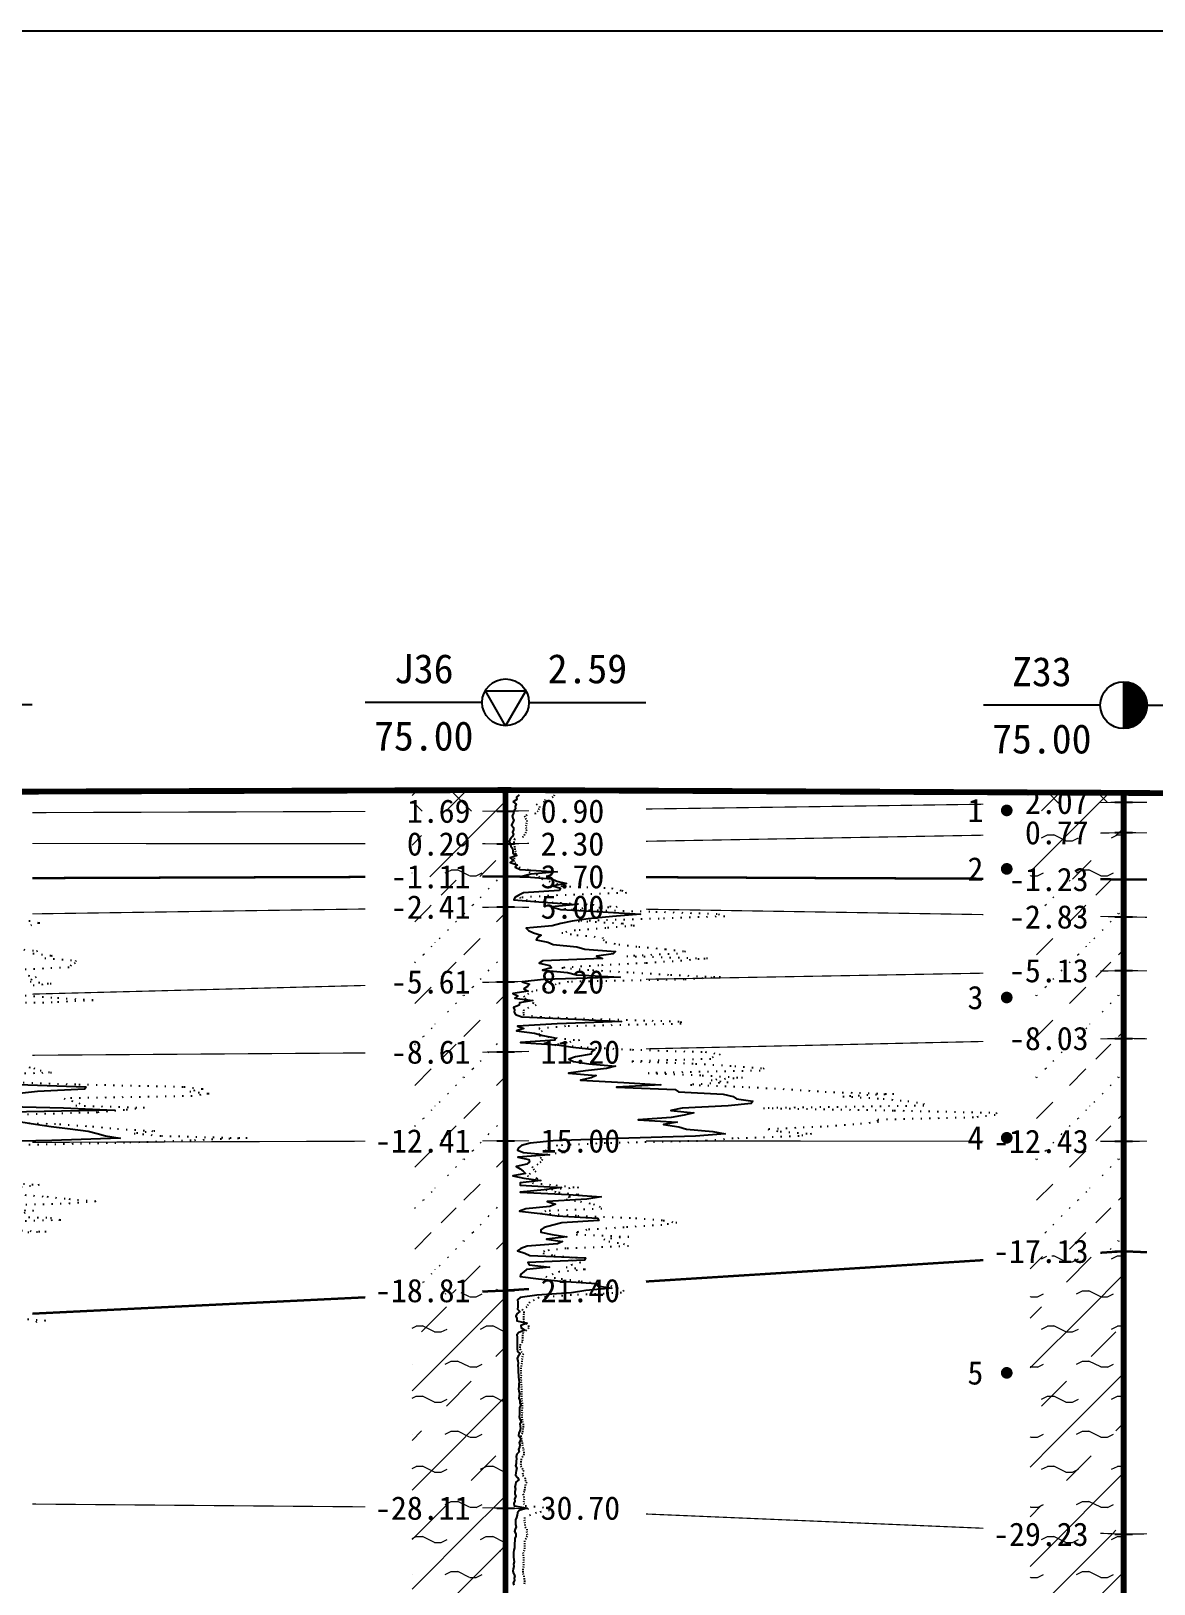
# Model space of a CAD drawing. Extents: x -37 to 3540, y -1485 to 297.
# Drawn here: x 1399.8 to 1495.8, y -147.8 to -15 of the extents above; entities that cross this region are included whole.
import ezdxf
from ezdxf.enums import TextEntityAlignment as Align

# ---------------------------------------------------------------- set-up
doc = ezdxf.new("R2010")
doc.units = 0
doc.linetypes.add('DOT', pattern=[6.35, 0, -6.35])
doc.layers.get('0').update_dxf_attribs({"linetype": 'CONTINUOUS'})
for name, color, linetype in [('CURVE', 200, 'CONTINUOUS'), ('FRAME', 7, 'CONTINUOUS'), ('HOLE', 41, 'CONTINUOUS'), ('SAMPLE', 1, 'CONTINUOUS'), ('STRATUM', 241, 'CONTINUOUS')]:
    doc.layers.add(name, color=color, linetype=linetype)
doc.layers.add('HATCH', color=7, linetype='CONTINUOUS', lineweight=13)
doc.styles.add('ST', font='')
doc.styles.get('ST').set_extended_font_data('SimSun')
pattern_1 = [(45, (1478.7585, -297), (-2.12132, 2.12132), [10, 0]), (135, (1478.7585, -297), (-2.12132, -2.12132), [10, 0])]
pattern_2 = [(45, (1478.7585, -297), (-4.24264, 4.24264), [10, 0]), (45, (1479.8195, -300.182), (-2.12132, 6.36396), [3, -3])]
pattern_3 = [(45, (1478.7585, -297), (-4.24264, 4.24264), [10, 0]), (45, (1479.8195, -300.182), (-2.12132, 6.36396), [3, -3]), (26.565, (1479.8326, -297.2536), (5.999823, 5.999812), [0.567, -12.849]), (0, (1479.2656, -297.2536), (0, 6), [0.567, -5.433]), (26.565, (1477.1772, -297), (5.999823, 5.999812), [0.567, -12.849]), (0, (1477.6843, -296.7464), (0, 6), [0.567, -5.433]), (153.435, (1479.2656, -297.2536), (-5.999818, -5e-06), [1.134, -12.2826]), (26.565, (1482.8326, -294.2536), (5.999823, 5.999812), [0.567, -12.849]), (0, (1482.2656, -294.2536), (0, 6), [0.567, -5.433]), (26.565, (1480.1772, -294), (5.999823, 5.999812), [0.567, -12.849]), (0, (1480.6843, -293.7464), (0, 6), [0.567, -5.433]), (153.435, (1482.2656, -294.2536), (-5.999818, -5e-06), [1.134, -12.2826])]
pattern_4 = [(45, (1478.7585, -297), (-7e-07, 6.99998), [1.97196, -7.92754]), (45, (1481.5713, -294.171), (-7e-07, 6.99998), [1.99367, -7.90583]), (45, (1483.826, -291.918), (-7e-07, 6.99998), [1.8136, -8.08588]), (26.565, (1478.7585, -293.5), (7, 7), [0.0965, -15.55598]), (36.8699, (1479.4585, -292.8), (7, 7), [0.19775, -34.80225]), (315, (1482.2585, -290.024), (6.99998, 1e-06), [0.03305, -9.86644]), (26.565, (1482.2585, -297), (7, 7), [0.14475, -15.50773]), (26.565, (1482.9585, -296.3), (7, 7), [0.10528, -15.5472]), (90, (1483.3085, -295.95), (-7, -5e-07), [0.02877, -6.97123]), (26.565, (1483.6585, -295.6), (7, 7), [0.091, -31.21394]), (36.8699, (1484.3585, -294.9), (7, 7), [0.1107, -34.8893]), (45, (1485.0585, -294.2), (-2e-07, 6.99998), [0.10911, -9.79038]), (315, (1485.6726, -293.452), (6.99998, 1e-06), [0.03305, -9.86644]), (36.8699, (1480.1585, -292.1), (7, 7), [0.10224, -34.89776]), (53.1301, (1480.8585, -291.4), (14, 21), [0.13438, -34.86562]), (53.1301, (1481.5585, -290.7), (14, 21), [0.12625, -34.87375])]
pattern_5 = [(45, (1478.7585, -297), (-2.12132, 2.12132), [10, 0]), (26.565, (1479.8326, -297.2536), (5.999823, 5.999812), [0.567, -12.849]), (0, (1479.2656, -297.2536), (0, 6), [0.567, -5.433]), (26.565, (1477.1772, -297), (5.999823, 5.999812), [0.567, -12.849]), (0, (1477.6843, -296.7464), (0, 6), [0.567, -5.433]), (153.435, (1479.2656, -297.2536), (-5.999818, -5e-06), [1.134, -12.2826]), (26.565, (1482.8326, -294.2536), (5.999823, 5.999812), [0.567, -12.849]), (0, (1482.2656, -294.2536), (0, 6), [0.567, -5.433]), (26.565, (1480.1772, -294), (5.999823, 5.999812), [0.567, -12.849]), (0, (1480.6843, -293.7464), (0, 6), [0.567, -5.433]), (153.435, (1482.2656, -294.2536), (-5.999818, -5e-06), [1.134, -12.2826])]

# ---------------------------------------------------------------- blocks, each defined once
blk = doc.blocks.new('H_cpt_hole')
for p, q in [((-1.73, 1), (1.73, 1)), ((0, -2), (-1.73, 1)), ((1.73, 1), (0, -2))]:
    blk.add_line(p, q)
blk.add_circle((0, 0), 2)
blk = doc.blocks.new('H_sam_hole')
blk.add_line((0, 2), (0, -2))
at = {"const_width": 2}
blk.add_lwpolyline([(0, -1, 0.414214), (1, 0, 0.414214), (0, 1, 1)], format="xyb", dxfattribs=at)
blk.add_circle((0, 0), 2)
blk = doc.blocks.new('SampleSoilUndisturbed')
at = {"const_width": 0.5}
blk.add_lwpolyline([(-0.25, 0, 1), (0.25, 0, 1)], format="xyb", close=True, dxfattribs=at)

msp = doc.modelspace()

# ---------------------------------------------------------------- hatches: boundary and pattern name
at = {"layer": 'HATCH'}
h = msp.add_hatch(dxfattribs=at)
h.set_pattern_fill('STT', color=50, style=0)
h.set_pattern_definition(pattern_1)
h.paths.add_polyline_path([(1493.21, -80.15), (1485.21, -80.11), (1485.21, -81.06), (1493.21, -80.95)])
h.paths.add_polyline_path([(1484, -82.44), (1490.7, -82.44), (1490.7, -79.51), (1484, -79.51)], flags=9)
h = msp.add_hatch(dxfattribs=at)
h.set_pattern_fill('FZNT', color=32, style=0)
h.set_pattern_definition(pattern_2)
h.paths.add_polyline_path([(1493.21, -80.95), (1485.21, -81.06), (1485.21, -83.69), (1493.21, -83.55)])
h.paths.add_polyline_path([(1484, -85.04), (1490.7, -85.04), (1490.7, -82.11), (1484, -82.11)], flags=9)
h.paths.add_polyline_path([(1484, -82.44), (1490.7, -82.44), (1490.7, -79.51), (1484, -79.51)], flags=9)
h = msp.add_hatch(dxfattribs=at)
h.set_pattern_fill('STT', color=50, style=0)
h.set_pattern_definition(pattern_1)
h.paths.add_polyline_path([(1440.34, -79.91), (1432.34, -79.93), (1432.34, -81.73), (1440.34, -81.71)])
h.paths.add_polyline_path([(1431.13, -83.19), (1437.83, -83.19), (1437.83, -80.26), (1431.13, -80.26)], flags=9)
h = msp.add_hatch(dxfattribs=at)
h.set_pattern_fill('FZNT', color=32, style=0)
h.set_pattern_definition(pattern_2)
h.paths.add_polyline_path([(1440.34, -81.71), (1432.34, -81.73), (1432.34, -84.5), (1440.34, -84.51)])
h.paths.add_polyline_path([(1431.13, -85.99), (1437.83, -85.99), (1437.83, -83.06), (1431.13, -83.06)], flags=9)
h.paths.add_polyline_path([(1431.13, -83.19), (1437.83, -83.19), (1437.83, -80.26), (1431.13, -80.26)], flags=9)
h = msp.add_hatch(dxfattribs=at)
h.set_pattern_fill('YNFNT', color=251, style=0)
h.set_pattern_definition(pattern_3)
h.paths.add_polyline_path([(1493.21, -83.55), (1485.21, -83.69), (1485.21, -87.51), (1493.21, -87.55)])
h.paths.add_polyline_path([(1482.57, -89.04), (1490.7, -89.04), (1490.7, -86.11), (1482.57, -86.11)], flags=9)
h.paths.add_polyline_path([(1484, -85.04), (1490.7, -85.04), (1490.7, -82.11), (1484, -82.11)], flags=9)
h = msp.add_hatch(dxfattribs=at)
h.set_pattern_fill('YNFNT', color=251, style=0)
h.set_pattern_definition(pattern_3)
h.paths.add_polyline_path([(1440.34, -84.51), (1439.59, -84.51), (1432.34, -84.5), (1432.34, -87.33), (1440.34, -87.31)])
h.paths.add_polyline_path([(1429.7, -88.79), (1437.83, -88.79), (1437.83, -85.88), (1429.7, -85.88)], flags=9)
h.paths.add_polyline_path([(1431.13, -85.99), (1437.83, -85.99), (1437.83, -83.06), (1431.13, -83.06)], flags=9)
h = msp.add_hatch(dxfattribs=at)
h.set_pattern_fill('SZFT', color=52, style=0)
h.set_pattern_definition(pattern_4)
h.paths.add_polyline_path([(1440.34, -87.31), (1432.34, -87.33), (1432.34, -90.02), (1440.34, -89.91)])
h.paths.add_polyline_path([(1429.7, -91.39), (1437.83, -91.39), (1437.83, -88.48), (1429.7, -88.48)], flags=9)
h.paths.add_polyline_path([(1429.7, -88.79), (1437.83, -88.79), (1437.83, -85.88), (1429.7, -85.88)], flags=9)
h = msp.add_hatch(dxfattribs=at)
h.set_pattern_fill('SZFT', color=52, style=0)
h.set_pattern_definition(pattern_4)
h.paths.add_polyline_path([(1493.21, -87.55), (1485.21, -87.51), (1485.21, -90.62), (1493.21, -90.75)])
h.paths.add_polyline_path([(1482.57, -92.24), (1490.7, -92.24), (1490.7, -89.31), (1482.57, -89.31)], flags=9)
h.paths.add_polyline_path([(1482.57, -89.04), (1490.7, -89.04), (1490.7, -86.11), (1482.57, -86.11)], flags=9)
h = msp.add_hatch(dxfattribs=at)
h.set_pattern_fill('SZFT', color=52, style=0)
h.set_pattern_definition(pattern_4)
h.paths.add_polyline_path([(1440.34, -89.91), (1432.34, -90.02), (1432.34, -96.51), (1440.34, -96.31)])
h.paths.add_polyline_path([(1429.7, -97.79), (1437.83, -97.79), (1437.83, -94.86), (1429.7, -94.86)], flags=9)
h.paths.add_polyline_path([(1429.7, -91.39), (1437.83, -91.39), (1437.83, -88.48), (1429.7, -88.48)], flags=9)
h = msp.add_hatch(dxfattribs=at)
h.set_pattern_fill('SZFT', color=52, style=0)
h.set_pattern_definition(pattern_4)
h.paths.add_polyline_path([(1493.21, -90.75), (1485.21, -90.62), (1485.21, -95.49), (1493.21, -95.35)])
h.paths.add_polyline_path([(1482.57, -96.84), (1490.7, -96.84), (1490.7, -93.91), (1482.57, -93.91)], flags=9)
h.paths.add_polyline_path([(1482.57, -92.24), (1490.7, -92.24), (1490.7, -89.31), (1482.57, -89.31)], flags=9)
h = msp.add_hatch(dxfattribs=at)
h.set_pattern_fill('SZFT', color=52, style=0)
h.set_pattern_definition(pattern_4)
h.paths.add_polyline_path([(1493.21, -95.35), (1485.21, -95.49), (1485.21, -101.32), (1493.21, -101.15)])
h.paths.add_polyline_path([(1482.57, -102.64), (1490.7, -102.64), (1490.7, -99.71), (1482.57, -99.71)], flags=9)
h.paths.add_polyline_path([(1482.57, -96.84), (1490.7, -96.84), (1490.7, -93.91), (1482.57, -93.91)], flags=9)
h = msp.add_hatch(dxfattribs=at)
h.set_pattern_fill('SZFT', color=52, style=0)
h.set_pattern_definition(pattern_4)
h.paths.add_polyline_path([(1440.34, -96.31), (1432.34, -96.51), (1432.34, -102.36), (1440.34, -102.31)])
h.paths.add_polyline_path([(1429.7, -103.79), (1437.83, -103.79), (1437.83, -100.86), (1429.7, -100.86)], flags=9)
h.paths.add_polyline_path([(1429.7, -97.79), (1437.83, -97.79), (1437.83, -94.86), (1429.7, -94.86)], flags=9)
h = msp.add_hatch(dxfattribs=at)
h.set_pattern_fill('SZFT', color=52, style=0)
h.set_pattern_definition(pattern_4)
h.paths.add_polyline_path([(1440.34, -102.31), (1432.34, -102.36), (1432.34, -109.93), (1440.34, -109.91)])
h.paths.add_polyline_path([(1428.27, -111.39), (1437.83, -111.39), (1437.83, -108.48), (1428.27, -108.48)], flags=9)
h.paths.add_polyline_path([(1429.7, -103.79), (1437.83, -103.79), (1437.83, -100.86), (1429.7, -100.86)], flags=9)
h = msp.add_hatch(dxfattribs=at)
h.set_pattern_fill('SZFT', color=52, style=0)
h.set_pattern_definition(pattern_4)
h.paths.add_polyline_path([(1493.21, -101.15), (1485.21, -101.32), (1485.21, -109.94), (1493.21, -109.95)])
h.paths.add_polyline_path([(1481.14, -111.44), (1490.7, -111.44), (1490.7, -108.51), (1481.14, -108.51)], flags=9)
h.paths.add_polyline_path([(1482.57, -102.64), (1490.7, -102.64), (1490.7, -99.71), (1482.57, -99.71)], flags=9)
h = msp.add_hatch(dxfattribs=at)
h.set_pattern_fill('SZFT', color=52, style=0)
h.set_pattern_definition(pattern_4)
h.paths.add_polyline_path([(1440.34, -109.91), (1432.34, -109.93), (1432.34, -123.1), (1440.34, -122.71)])
h.paths.add_polyline_path([(1428.27, -124.19), (1437.83, -124.19), (1437.83, -121.26), (1428.27, -121.26)], flags=9)
h.paths.add_polyline_path([(1428.27, -111.39), (1437.83, -111.39), (1437.83, -108.48), (1428.27, -108.48)], flags=9)
h = msp.add_hatch(dxfattribs=at)
h.set_pattern_fill('SZFT', color=52, style=0)
h.set_pattern_definition(pattern_4)
h.paths.add_polyline_path([(1493.21, -109.95), (1492.46, -109.95), (1485.21, -109.94), (1485.21, -119.86), (1493.21, -119.35)])
h.paths.add_polyline_path([(1481.14, -120.84), (1490.7, -120.84), (1490.7, -117.91), (1481.14, -117.91)], flags=9)
h.paths.add_polyline_path([(1481.14, -111.44), (1490.7, -111.44), (1490.7, -108.51), (1481.14, -108.51)], flags=9)
h = msp.add_hatch(dxfattribs=at)
h.set_pattern_fill('YNFNT', color=251, style=0)
h.set_pattern_definition(pattern_3)
h.paths.add_polyline_path([(1493.21, -119.35), (1485.21, -119.86), (1485.21, -143.21), (1493.21, -143.55)])
h.paths.add_polyline_path([(1481.14, -145.04), (1490.7, -145.04), (1490.7, -142.11), (1481.14, -142.11)], flags=9)
h.paths.add_polyline_path([(1481.14, -120.84), (1490.7, -120.84), (1490.7, -117.91), (1481.14, -117.91)], flags=9)
h = msp.add_hatch(dxfattribs=at)
h.set_pattern_fill('YNFNT', color=251, style=0)
h.set_pattern_definition(pattern_3)
h.paths.add_polyline_path([(1440.34, -122.71), (1432.34, -123.1), (1432.34, -141.24), (1440.34, -141.31)])
h.paths.add_polyline_path([(1428.27, -142.79), (1437.83, -142.79), (1437.83, -139.86), (1428.27, -139.86)], flags=9)
h.paths.add_polyline_path([(1428.27, -124.19), (1437.83, -124.19), (1437.83, -121.26), (1428.27, -121.26)], flags=9)
h = msp.add_hatch(dxfattribs=at)
h.set_pattern_fill('YNNT', color=251, style=0)
h.set_pattern_definition(pattern_5)
h.paths.add_polyline_path([(1440.34, -141.31), (1432.34, -141.24), (1432.34, -154.93), (1440.34, -154.91)])
h.paths.add_polyline_path([(1428.27, -156.39), (1437.83, -156.39), (1437.83, -153.46), (1428.27, -153.46)], flags=9)
h.paths.add_polyline_path([(1428.27, -142.79), (1437.83, -142.79), (1437.83, -139.86), (1428.27, -139.86)], flags=9)
h = msp.add_hatch(dxfattribs=at)
h.set_pattern_fill('YNNT', color=251, style=0)
h.set_pattern_definition(pattern_5)
h.paths.add_polyline_path([(1493.21, -143.55), (1485.21, -143.21), (1485.21, -156.81), (1493.21, -157.15)])
h.paths.add_polyline_path([(1481.14, -158.64), (1490.7, -158.64), (1490.7, -155.71), (1481.14, -155.71)], flags=9)
h.paths.add_polyline_path([(1481.14, -145.04), (1490.7, -145.04), (1490.7, -142.11), (1481.14, -142.11)], flags=9)

# ---------------------------------------------------------------- linework, layer by layer
at = {"layer": 'CURVE', "color": 30, "linetype": 'Continuous'}
for points in [[(1441.51, -80.31), (1441.28, -80.51), (1441.29, -80.71), (1441, -80.91), (1441.26, -81.11), (1441.16, -81.31), (1441.18, -81.51), (1441.06, -81.71), (1441.01, -81.91), (1440.91, -82.11), (1440.96, -82.31), (1441.06, -82.51), (1440.94, -82.71), (1440.84, -82.91), (1441.02, -83.11), (1441.03, -83.31), (1440.92, -83.51), (1441.03, -83.71), (1440.91, -83.91), (1440.72, -84.11), (1440.64, -84.31), (1440.72, -84.51), (1440.78, -84.71), (1440.92, -84.91), (1440.96, -85.11), (1440.95, -85.31), (1441.31, -85.51), (1440.73, -85.71), (1440.98, -85.91), (1440.72, -86.11), (1441.32, -86.31), (1441.15, -86.51), (1441.59, -86.71), (1444.76, -86.91), (1442.5, -87.11), (1441.72, -87.31), (1444.29, -87.51), (1444.72, -87.71), (1445.54, -87.91), (1444.37, -88.11), (1445.05, -88.31), (1444.93, -88.51), (1441.87, -88.71), (1441.48, -88.91), (1441.13, -89.11), (1441.05, -89.31), (1443.54, -89.51), (1446.45, -89.71), (1444.27, -89.91), (1445.06, -90.11), (1448.65, -90.31), (1451.87, -90.51), (1449.5, -90.71), (1447.4, -90.91), (1446.03, -91.11), (1445.08, -91.31), (1444.34, -91.51), (1442.09, -91.71), (1442.3, -91.91), (1442.74, -92.11), (1443.39, -92.31), (1443.07, -92.51), (1442.95, -92.71), (1443.95, -92.91), (1444.4, -93.11), (1446.43, -93.31), (1447.13, -93.51), (1449.73, -93.71), (1449.53, -93.91), (1448.11, -94.11), (1448.64, -94.31), (1443.53, -94.51), (1443.2, -94.71), (1444.13, -94.91), (1444.28, -95.11), (1443.5, -95.31), (1445.64, -95.51), (1446.41, -95.71), (1450.13, -95.91), (1443.59, -96.11), (1441.75, -96.31), (1442.38, -96.51), (1442.21, -96.71), (1441.89, -96.91), (1442.28, -97.11), (1440.97, -97.31), (1441.38, -97.51), (1441.13, -97.71), (1442.68, -97.91), (1441.53, -98.11), (1441.49, -98.31), (1441.03, -98.51), (1441.09, -98.71), (1441.07, -98.91), (1441.2, -99.11), (1441.74, -99.31), (1446.34, -99.51), (1450.26, -99.71), (1444.75, -99.91), (1441.37, -100.11), (1441.9, -100.31), (1441.27, -100.51), (1442.82, -100.71), (1443.53, -100.91), (1444.55, -101.11), (1444.55, -101.31), (1441.63, -101.51), (1444.74, -101.71), (1446.08, -101.91), (1447.98, -102.11), (1447.69, -102.31), (1447.67, -102.51), (1446.33, -102.71), (1445.76, -102.91), (1446.16, -103.11), (1447.46, -103.31), (1449.74, -103.51), (1448.96, -103.71), (1447.18, -103.91), (1445.71, -104.11), (1448.1, -104.31), (1447.65, -104.51), (1446.75, -104.71), (1450.46, -104.91), (1453.62, -105.11), (1449.84, -105.31), (1454.85, -105.51), (1455.12, -105.71), (1458.94, -105.91), (1459.81, -106.11), (1460.1, -106.31), (1461.5, -106.51), (1461.34, -106.71), (1459.39, -106.91), (1455.44, -107.11), (1454.48, -107.31), (1456.43, -107.51), (1455.61, -107.71), (1454.5, -107.91), (1451.69, -108.11), (1455.01, -108.31), (1453.84, -108.51), (1455.16, -108.71), (1455.81, -108.91), (1458.08, -109.11), (1459.11, -109.31), (1456.59, -109.51), (1449.95, -109.71), (1444.41, -109.91), (1442.43, -110.11), (1441.7, -110.31), (1441.45, -110.51), (1441.35, -110.71), (1441.87, -110.91), (1444.09, -111.11), (1441.39, -111.31), (1442.32, -111.51), (1442.4, -111.71), (1442.17, -111.91), (1441.26, -112.11), (1441.59, -112.31), (1441.85, -112.51), (1442.05, -112.71), (1440.97, -112.91), (1441.89, -113.11), (1443.36, -113.31), (1441.6, -113.51), (1441.59, -113.71), (1445.11, -113.91), (1443.63, -114.11), (1441.58, -114.31), (1445.72, -114.51), (1448.52, -114.71), (1447.28, -114.91), (1443.91, -115.11), (1444.6, -115.31), (1444.12, -115.51), (1442.07, -115.71), (1441.52, -115.91), (1443.3, -116.11), (1444.75, -116.31), (1448.21, -116.51), (1448.32, -116.71), (1445.14, -116.91), (1444.39, -117.11), (1443.64, -117.31), (1443.36, -117.51), (1443.35, -117.71), (1444.33, -117.91), (1445.57, -118.11), (1443.85, -118.31), (1445.2, -118.51), (1444.78, -118.71), (1442.2, -118.91), (1441.64, -119.11), (1441.35, -119.31), (1442, -119.51), (1442.42, -119.71), (1447.19, -119.91), (1447.1, -120.11), (1442.24, -120.31), (1442.35, -120.51), (1444.1, -120.71), (1442.14, -120.91), (1441.91, -121.11), (1441.64, -121.31), (1441.6, -121.51), (1443.17, -121.71), (1445.06, -121.91), (1448.13, -122.11), (1448.2, -122.31), (1449.42, -122.51), (1447.21, -122.71), (1445.97, -122.91), (1443.01, -123.11), (1441.6, -123.31), (1441.36, -123.51), (1441.38, -123.71), (1441.38, -123.91), (1441.39, -124.11), (1441.35, -124.31), (1441.55, -124.51), (1441.29, -124.71), (1441.22, -124.91), (1441.29, -125.11), (1441.29, -125.31), (1442.18, -125.51), (1441.65, -125.71), (1441.66, -125.91), (1442, -126.11), (1441.48, -126.31), (1441.29, -126.51), (1441.34, -126.71), (1441.32, -126.91), (1441.33, -127.11), (1441.33, -127.31), (1441.33, -127.51), (1441.34, -127.71), (1441.37, -127.91), (1441.58, -128.11), (1441.43, -128.31), (1441.34, -128.51), (1441.4, -128.71), (1441.41, -128.91), (1441.4, -129.11), (1441.43, -129.31), (1441.43, -129.51), (1441.42, -129.71), (1441.45, -129.91), (1441.45, -130.11), (1441.48, -130.31), (1441.5, -130.51), (1441.48, -130.71), (1441.47, -130.91), (1441.46, -131.11), (1441.48, -131.31), (1441.52, -131.51), (1441.49, -131.71), (1441.48, -131.91), (1441.56, -132.11), (1441.57, -132.31), (1441.64, -132.51), (1441.54, -132.71), (1441.53, -132.91), (1441.53, -133.11), (1441.52, -133.31), (1441.51, -133.51), (1441.55, -133.71), (1441.67, -133.91), (1441.56, -134.11), (1441.58, -134.31), (1441.63, -134.51), (1441.56, -134.71), (1441.48, -134.91), (1441.46, -135.11), (1441.62, -135.31), (1441.61, -135.51), (1441.5, -135.71), (1441.55, -135.91), (1441.52, -136.11), (1441.44, -136.31), (1441.51, -136.51), (1441.31, -136.71), (1441.24, -136.91), (1441.27, -137.11), (1441.25, -137.31), (1441.24, -137.51), (1441.19, -137.71), (1441.29, -137.91), (1441.25, -138.11), (1441.22, -138.31), (1441.2, -138.51), (1441.35, -138.71), (1441.48, -138.91), (1441.21, -139.11), (1441.19, -139.31), (1441.13, -139.51), (1441.19, -139.71), (1441.12, -139.91), (1441.13, -140.11), (1441.23, -140.31), (1441.11, -140.51), (1441.13, -140.71), (1441.06, -140.91), (1441.08, -141.11), (1442.19, -141.31), (1441.5, -141.51), (1441.36, -141.71), (1441.32, -141.91), (1441.28, -142.11), (1441.2, -142.31), (1441.18, -142.51), (1441.2, -142.71), (1441.26, -142.91), (1441.16, -143.11), (1441.09, -143.31), (1441.21, -143.51), (1441.21, -143.71), (1441.14, -143.91), (1441.13, -144.11), (1441.09, -144.31), (1441.1, -144.51), (1441.1, -144.71), (1441.06, -144.91), (1441.03, -145.11), (1441.03, -145.31), (1441.03, -145.51), (1441.06, -145.71), (1441.08, -145.91), (1441.03, -146.11), (1441.04, -146.31), (1440.99, -146.51), (1440.95, -146.71), (1441.02, -146.91), (1441.12, -147.11), (1441.08, -147.31), (1441.1, -147.51), (1440.99, -147.71), (1441.05, -147.91)], [(1398.65, -105.08), (1404.45, -105.28), (1404.32, -105.48), (1400.29, -105.68), (1398.51, -105.88)], [(1394.29, -106.88), (1402.52, -107.08), (1406.87, -107.28), (1396.34, -107.48)], [(1398.87, -108.28), (1400.12, -108.48), (1401.47, -108.68), (1403.11, -108.88), (1404.63, -109.08), (1405.4, -109.28), (1406.13, -109.48), (1407.36, -109.68), (1401.52, -109.88), (1391.88, -110.08)]]:
    msp.add_lwpolyline(points, dxfattribs=at)
at = {"layer": 'CURVE', "color": 100, "linetype": 'DOT', "ltscale": 0.1}
for points in [[(1444.49, -80.31), (1444.42, -80.51), (1443.74, -80.71), (1443.67, -80.91), (1442.96, -81.11), (1443.24, -81.31), (1443.22, -81.51), (1443.1, -81.71), (1442.92, -81.91), (1441.97, -82.11), (1442.04, -82.31), (1442.17, -82.51), (1442.12, -82.71), (1442.1, -82.91), (1442.07, -83.11), (1442.15, -83.31), (1442.07, -83.51), (1441.99, -83.71), (1441.88, -83.91), (1441.09, -84.11), (1441.06, -84.31), (1441.06, -84.51), (1441.1, -84.71), (1441.12, -84.91), (1441.16, -85.11), (1441.24, -85.31), (1441.09, -85.51), (1441.07, -85.71), (1441.06, -85.91), (1441.12, -86.11), (1441.29, -86.31), (1441.49, -86.51), (1442.28, -86.71), (1442.36, -86.91), (1442.96, -87.11), (1443.15, -87.31), (1443.43, -87.51), (1444.06, -87.71), (1444.69, -87.91), (1445.08, -88.11), (1449.41, -88.31), (1450.28, -88.51), (1450.67, -88.71), (1444.77, -88.91), (1441.53, -89.11), (1442.1, -89.31), (1444.29, -89.51), (1447.78, -89.71), (1449.9, -89.91), (1445.24, -90.11), (1453.2, -90.31), (1458.55, -90.51), (1459.09, -90.71), (1453.48, -90.91), (1446.55, -91.11), (1450.34, -91.31), (1451.36, -91.51), (1448.92, -91.71), (1446.31, -91.91), (1445.15, -92.11), (1446.45, -92.31), (1448.64, -92.51), (1448.69, -92.71), (1448.89, -92.91), (1450.02, -93.11), (1451.73, -93.31), (1454.01, -93.51), (1455.73, -93.71), (1455.06, -93.91), (1450.7, -94.11), (1457.62, -94.31), (1455.41, -94.51), (1452.32, -94.71), (1448.33, -94.91), (1445.16, -95.11), (1447.79, -95.31), (1451.25, -95.51), (1454.46, -95.71), (1458.72, -95.91), (1455.62, -96.11), (1445.72, -96.31), (1444.65, -96.51), (1444.4, -96.71), (1443.77, -96.91), (1442.64, -97.11), (1442.31, -97.31), (1441.89, -97.51), (1442.06, -97.71), (1441.93, -97.91), (1442.68, -98.11), (1442.97, -98.31), (1442.3, -98.51), (1441.9, -98.71), (1441.87, -98.91), (1441.82, -99.11), (1443.33, -99.31), (1449.2, -99.51), (1455.33, -99.71), (1455.35, -99.91), (1445.48, -100.11), (1443.18, -100.31), (1443.48, -100.51), (1443.18, -100.71), (1443.22, -100.91), (1444.66, -101.11), (1446.65, -101.31), (1445.62, -101.51), (1444.57, -101.71), (1447.31, -101.91), (1451.17, -102.11), (1457.42, -102.31), (1458.71, -102.51), (1458.09, -102.71), (1457.89, -102.91), (1451.14, -103.11), (1456.6, -103.31), (1459.94, -103.51), (1462.45, -103.71), (1462.12, -103.91), (1452.53, -104.11), (1457.17, -104.31), (1460.62, -104.51), (1457.92, -104.71), (1459.37, -104.91), (1456.17, -105.11), (1461.14, -105.31), (1464.8, -105.51), (1467.67, -105.71), (1473.54, -105.91), (1469.2, -106.11), (1472.63, -106.31), (1474.75, -106.51), (1476.1, -106.71), (1476.13, -106.91), (1462.4, -107.11), (1473.59, -107.31), (1482.35, -107.51), (1482.22, -107.71), (1480.36, -107.91), (1472.12, -108.11), (1472.25, -108.31), (1470.14, -108.51), (1467.36, -108.71), (1462.8, -108.91), (1463.83, -109.11), (1466.5, -109.31), (1465.44, -109.51), (1459.8, -109.71), (1457.5, -109.91), (1448.88, -110.11), (1444.77, -110.31), (1444.01, -110.51), (1443.69, -110.71), (1445.4, -110.91), (1443.48, -111.11), (1443.31, -111.31), (1443.49, -111.51), (1443.35, -111.71), (1443.11, -111.91), (1442.62, -112.11), (1442.72, -112.31), (1442.93, -112.51), (1442.45, -112.71), (1442.21, -112.91), (1443.06, -113.11), (1442.94, -113.31), (1442.63, -113.51), (1444.64, -113.71), (1446.57, -113.91), (1443.81, -114.11), (1444.88, -114.31), (1446.6, -114.51), (1445.78, -114.71), (1445.51, -114.91), (1446.75, -115.11), (1447.86, -115.31), (1448.35, -115.51), (1448.58, -115.71), (1443.79, -115.91), (1443.37, -116.11), (1446.51, -116.31), (1451.46, -116.51), (1453.83, -116.71), (1454.99, -116.91), (1453.72, -117.11), (1450.48, -117.31), (1447.29, -117.51), (1446.46, -117.71), (1446.38, -117.91), (1450.89, -118.11), (1448.74, -118.31), (1449.17, -118.51), (1450.42, -118.71), (1450.86, -118.91), (1445.52, -119.11), (1443.67, -119.31), (1443.53, -119.51), (1444.49, -119.71), (1446.42, -119.91), (1445.97, -120.11), (1446.76, -120.31), (1446.03, -120.51), (1445.51, -120.71), (1447.19, -120.91), (1444.95, -121.11), (1444.41, -121.31), (1443.78, -121.51), (1445.1, -121.71), (1446.78, -121.91), (1448.25, -122.11), (1449.33, -122.31), (1449.87, -122.51), (1450.46, -122.71), (1450.25, -122.91), (1445.97, -123.11), (1443.2, -123.31), (1442.8, -123.51), (1442.41, -123.71), (1442.24, -123.91), (1442.16, -124.11), (1441.77, -124.31), (1441.91, -124.51), (1441.89, -124.71), (1441.88, -124.91), (1441.87, -125.11), (1441.85, -125.31), (1442.08, -125.51), (1442.29, -125.71), (1442.33, -125.91), (1442.14, -126.11), (1441.84, -126.31), (1441.79, -126.51), (1441.78, -126.71), (1441.77, -126.91), (1441.78, -127.11), (1441.59, -127.31), (1441.56, -127.51), (1441.57, -127.71), (1441.66, -127.91), (1441.87, -128.11), (1441.78, -128.31), (1441.76, -128.51), (1441.73, -128.71), (1441.73, -128.91), (1441.67, -129.11), (1441.65, -129.31), (1441.65, -129.51), (1441.65, -129.71), (1441.66, -129.91), (1441.65, -130.11), (1441.66, -130.31), (1441.65, -130.51), (1441.67, -130.71), (1441.67, -130.91), (1441.71, -131.11), (1441.71, -131.31), (1441.71, -131.51), (1441.71, -131.71), (1441.7, -131.91), (1441.71, -132.11), (1441.77, -132.31), (1441.77, -132.51), (1441.77, -132.71), (1441.74, -132.91), (1441.75, -133.11), (1441.74, -133.31), (1441.73, -133.51), (1441.75, -133.71), (1441.75, -133.91), (1441.85, -134.11), (1441.85, -134.31), (1441.83, -134.51), (1441.79, -134.71), (1441.78, -134.91), (1441.64, -135.11), (1441.67, -135.31), (1441.71, -135.51), (1441.75, -135.71), (1441.75, -135.91), (1441.83, -136.11), (1441.84, -136.31), (1441.91, -136.51), (1441.89, -136.71), (1441.83, -136.91), (1441.67, -137.11), (1441.65, -137.31), (1441.63, -137.51), (1441.65, -137.71), (1441.77, -137.91), (1441.91, -138.11), (1441.79, -138.31), (1441.82, -138.51), (1441.99, -138.71), (1442.02, -138.91), (1442.16, -139.11), (1442.05, -139.31), (1441.98, -139.51), (1441.97, -139.71), (1441.96, -139.91), (1441.83, -140.11), (1441.9, -140.31), (1441.93, -140.51), (1441.89, -140.71), (1441.87, -140.91), (1442.03, -141.11), (1444.14, -141.31), (1444.1, -141.51), (1442.98, -141.71), (1442.48, -141.91), (1441.96, -142.11), (1441.94, -142.31), (1441.97, -142.51), (1441.98, -142.71), (1442.02, -142.91), (1442.16, -143.11), (1442.14, -143.31), (1442.17, -143.51), (1442.18, -143.71), (1442.1, -143.91), (1441.97, -144.11), (1441.97, -144.31), (1441.97, -144.51), (1441.96, -144.71), (1441.94, -144.91), (1441.83, -145.11), (1441.84, -145.31), (1441.87, -145.51), (1441.87, -145.71), (1441.85, -145.91), (1441.87, -146.11), (1441.86, -146.31), (1441.83, -146.51), (1441.83, -146.71), (1441.83, -146.91), (1441.89, -147.11), (1441.93, -147.31), (1441.96, -147.51), (1441.95, -147.71), (1441.93, -147.91)], [(1399.57, -91.08), (1400.49, -91.28), (1399.74, -91.48)], [(1398.4, -93.48), (1400.31, -93.68), (1399.91, -93.88), (1401.55, -94.08), (1400.92, -94.28), (1403.58, -94.48), (1403.52, -94.68), (1403.18, -94.88), (1403.01, -95.08), (1398.62, -95.28)], [(1398.78, -95.68), (1400.2, -95.88), (1399.83, -96.08), (1399.67, -96.28), (1401.48, -96.48), (1399.39, -96.68)], [(1399.24, -97.48), (1402.02, -97.68), (1405.06, -97.88), (1401.57, -98.08), (1389.63, -98.28)], [(1398.85, -103.48), (1399.98, -103.68), (1400.52, -103.88), (1401.5, -104.08), (1395.93, -104.28)], [(1397.6, -104.88), (1403.84, -105.08), (1412.83, -105.28), (1414.48, -105.48), (1413.32, -105.68), (1415, -105.88), (1413.52, -106.08), (1402.58, -106.28), (1403.22, -106.48), (1403.92, -106.68), (1403.57, -106.88), (1409.45, -107.08), (1407.74, -107.28), (1405.42, -107.48), (1398.45, -107.68)], [(1396.61, -108.28), (1402.19, -108.48), (1405.02, -108.68), (1407.14, -108.88), (1410.34, -109.08), (1408.56, -109.28), (1410.9, -109.48), (1418.23, -109.68), (1413.44, -109.88), (1407.75, -110.08), (1398.75, -110.28)], [(1397.63, -113.48), (1400.44, -113.68), (1398.88, -113.88)], [(1398.49, -114.48), (1401.11, -114.68), (1402.99, -114.88), (1405.29, -115.08), (1403.07, -115.28), (1395.58, -115.48)], [(1392.93, -116.28), (1401.41, -116.48), (1402.29, -116.68), (1396.42, -116.88)], [(1394.76, -115.68), (1399.97, -115.88), (1399.16, -116.08)], [(1396.73, -117.48), (1401.04, -117.68), (1396.47, -117.88)], [(1398.72, -125.08), (1400.98, -125.28), (1399.7, -125.48)]]:
    msp.add_lwpolyline(points, dxfattribs=at)
at = {"layer": 'FRAME', "linetype": 'Continuous'}
msp.add_line((2043.15, -15), (1342.94, -15), dxfattribs=at)
at = {"layer": 'HOLE', "linetype": 'Continuous'}
for points in [[(1389.85, -72.58), (1399.85, -72.58)], [(1438.34, -72.41), (1428.34, -72.41)], [(1442.34, -72.41), (1452.34, -72.41)], [(1491.21, -72.65), (1481.21, -72.65)], [(1495.21, -72.65), (1505.21, -72.65)], [(1492.46, -80.95), (1493.96, -80.95)], [(1439.59, -81.71), (1441.09, -81.71)], [(1492.46, -83.55), (1493.96, -83.55)], [(1439.59, -84.51), (1441.09, -84.51)], [(1439.59, -87.31), (1441.09, -87.31)], [(1492.46, -87.55), (1493.96, -87.55)], [(1439.59, -89.91), (1441.09, -89.91)], [(1492.46, -90.75), (1493.96, -90.75)], [(1492.46, -95.35), (1493.96, -95.35)], [(1439.59, -96.31), (1441.09, -96.31)], [(1492.46, -101.15), (1493.96, -101.15)], [(1439.59, -102.31), (1441.09, -102.31)], [(1439.59, -109.91), (1441.09, -109.91)], [(1492.46, -109.95), (1493.96, -109.95)], [(1492.46, -119.35), (1493.96, -119.35)], [(1439.59, -122.71), (1441.09, -122.71)], [(1439.59, -141.31), (1441.09, -141.31)], [(1492.46, -143.55), (1493.96, -143.55)]]:
    msp.add_lwpolyline(points, dxfattribs=at)
at = {"layer": 'HOLE', "linetype": 'Continuous', "const_width": 0.5}
for points in [[(1440.34, -79.91), (1440.34, -228.61)], [(1493.21, -80.15), (1493.21, -230.15)]]:
    msp.add_lwpolyline(points, dxfattribs=at)
at = {"layer": 'STRATUM', "linetype": 'Continuous'}
for points, const_width in [([(1367.85, -80.08), (1387.85, -80.08), (1440.34, -79.91), (1491.21, -80.14)], 0.5), ([(1491.21, -80.14), (1493.21, -80.15), (1505.21, -80.25)], 0.5), ([(1491.21, -80.98), (1493.21, -80.95), (1495.21, -80.96)], 0.1), ([(1399.85, -81.84), (1414.1, -81.79), (1428.34, -81.74)], 0.1), ([(1438.34, -81.71), (1440.34, -81.71), (1442.34, -81.68)], 0.1), ([(1452.34, -81.53), (1466.77, -81.33), (1481.21, -81.12)], 0.1), ([(1491.21, -83.59), (1493.21, -83.55), (1495.21, -83.57)], 0.1), ([(1399.85, -84.48), (1414.1, -84.49), (1428.34, -84.5)], 0.1), ([(1438.34, -84.5), (1440.34, -84.51), (1442.34, -84.47)], 0.1), ([(1452.34, -84.29), (1466.77, -84.03), (1481.21, -83.77)], 0.1), ([(1399.85, -87.44), (1414.1, -87.39), (1428.34, -87.34)], 0.2), ([(1438.34, -87.31), (1440.34, -87.31), (1442.34, -87.32)], 0.2), ([(1452.34, -87.36), (1466.77, -87.43), (1481.21, -87.49)], 0.2), ([(1491.21, -87.54), (1493.21, -87.55), (1495.21, -87.56)], 0.2), ([(1399.85, -90.5), (1414.1, -90.29), (1428.34, -90.08)], 0.1), ([(1438.34, -89.94), (1440.34, -89.91), (1442.34, -89.94)], 0.1), ([(1452.34, -90.1), (1466.77, -90.33), (1481.21, -90.56)], 0.1), ([(1491.21, -90.72), (1493.21, -90.75), (1495.21, -90.79)], 0.1), ([(1452.34, -96.09), (1466.77, -95.83), (1481.21, -95.57)], 0.1), ([(1491.21, -95.39), (1493.21, -95.35), (1495.21, -95.37)], 0.1), ([(1399.85, -97.36), (1414.1, -96.99), (1428.34, -96.62)], 0.1), ([(1438.34, -96.36), (1440.34, -96.31), (1442.34, -96.27)], 0.1), ([(1438.34, -102.32), (1440.34, -102.31), (1442.34, -102.26)], 0.1), ([(1452.34, -102.04), (1466.77, -101.73), (1481.21, -101.41)], 0.1), ([(1491.21, -101.19), (1493.21, -101.15), (1495.21, -101.18)], 0.1), ([(1399.85, -102.59), (1414.1, -102.49), (1428.34, -102.39)], 0.1), ([(1399.85, -110.04), (1414.1, -109.99), (1428.34, -109.94)], 0.1), ([(1438.34, -109.91), (1440.34, -109.91), (1442.34, -109.91)], 0.1), ([(1452.34, -109.92), (1466.77, -109.93), (1481.21, -109.94)], 0.1), ([(1491.21, -109.95), (1493.21, -109.95), (1495.21, -109.94)], 0.1), ([(1491.21, -119.48), (1493.21, -119.35), (1495.21, -119.44)], 0.2), ([(1452.34, -121.94), (1466.77, -121.03), (1481.21, -120.11)], 0.2), ([(1399.85, -124.69), (1414.1, -123.99), (1428.34, -123.29)], 0.2), ([(1438.34, -122.8), (1440.34, -122.71), (1442.34, -122.58)], 0.2), ([(1399.85, -140.97), (1414.1, -141.09), (1428.34, -141.21)], 0.1), ([(1438.34, -141.29), (1440.34, -141.31), (1442.34, -141.39)], 0.1), ([(1452.34, -141.82), (1466.77, -142.43), (1481.21, -143.04)], 0.1), ([(1491.21, -143.47), (1493.21, -143.55), (1495.21, -143.52)], 0.1)]:
    msp.add_lwpolyline(points, dxfattribs=dict(at, const_width=const_width))

# ---------------------------------------------------------------- block references
at = {"layer": 'HOLE'}
for name, p in [('H_cpt_hole', (1440.34, -72.41)), ('H_sam_hole', (1493.21, -72.65))]:
    msp.add_blockref(name, p, dxfattribs=at)
at = {"layer": 'SAMPLE'}
for p in [(1483.21, -81.65), (1483.21, -86.65), (1483.21, -97.65), (1483.21, -109.65), (1483.21, -129.75)]:
    msp.add_blockref('SampleSoilUndisturbed', p, dxfattribs=at)

# ---------------------------------------------------------------- texts
at = {"layer": 'HOLE', "style": 'ST'}
for s, p in [('J36', (1433.34, -69.53)), ('2.59', (1447.34, -69.53)), ('Z33', (1486.21, -69.78)), ('75.00', (1433.34, -75.28)), ('75.00', (1486.21, -75.53))]:
    msp.add_text(s, height=2.5, dxfattribs=at).set_placement(p, align=Align.MIDDLE_CENTER)
for s, p in [('1.69', (1437.34, -81.71)), ('2.07', (1490.21, -80.95)), ('0.29', (1437.34, -84.51)), ('0.77', (1490.21, -83.55)), ('-1.11', (1437.34, -87.31)), ('-1.23', (1490.21, -87.55)), ('-2.41', (1437.34, -89.91)), ('-2.83', (1490.21, -90.75)), ('-5.61', (1437.34, -96.31)), ('-5.13', (1490.21, -95.35)), ('-8.03', (1490.21, -101.15)), ('-8.61', (1437.34, -102.31)), ('-12.41', (1437.34, -109.91)), ('-12.43', (1490.21, -109.95)), ('-17.13', (1490.21, -119.35)), ('-18.81', (1437.34, -122.71)), ('-28.11', (1437.34, -141.31)), ('-29.23', (1490.21, -143.55))]:
    msp.add_text(s, height=2, dxfattribs=at).set_placement(p, align=Align.MIDDLE_RIGHT)
for s, p in [('0.90', (1443.34, -81.71)), ('2.30', (1443.34, -84.51)), ('3.70', (1443.34, -87.31)), ('5.00', (1443.34, -89.91)), ('8.20', (1443.34, -96.31)), ('11.20', (1443.34, -102.31)), ('15.00', (1443.34, -109.91)), ('21.40', (1443.34, -122.71)), ('30.70', (1443.34, -141.31))]:
    msp.add_text(s, height=2, dxfattribs=at).set_placement(p, align=Align.MIDDLE_LEFT)
at = {"layer": 'SAMPLE', "style": 'ST'}
for s, p in [('1', (1481.21, -81.65)), ('2', (1481.21, -86.65)), ('3', (1481.21, -97.65)), ('4', (1481.21, -109.65)), ('5', (1481.21, -129.75))]:
    msp.add_text(s, height=2, dxfattribs=at).set_placement(p, align=Align.MIDDLE_RIGHT)

doc.saveas('drawing.dxf')
